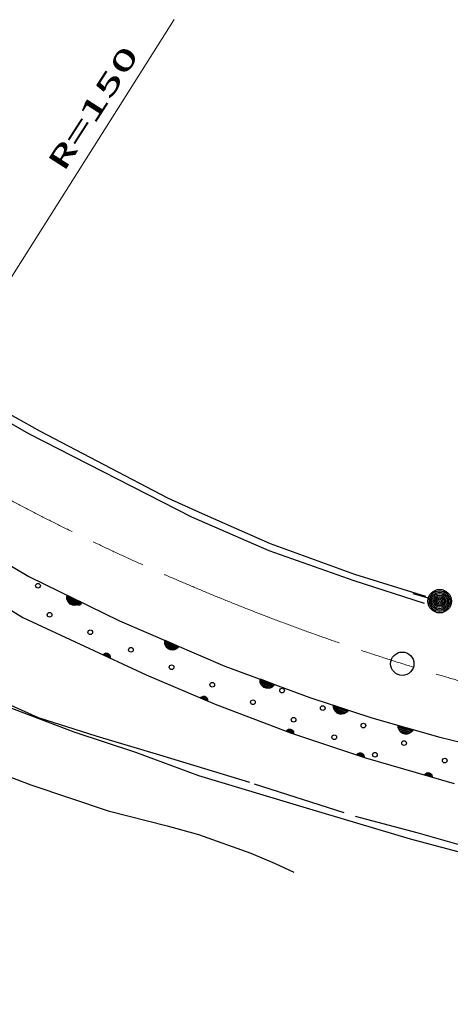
# Model space of a CAD drawing. Units: millimetres, scale not verified. Extents: x 40000 to 680000, y 20000 to 380000.
# Drawn here: x 329242 to 356774, y 241476 to 303881 of the extents above; entities that cross this region are included whole.
import ezdxf
from ezdxf.enums import TextEntityAlignment as Align

# ---------------------------------------------------------------- set-up
doc = ezdxf.new("R2010")
doc.units = ezdxf.units.MM
doc.header["$LTSCALE"] = 1000
doc.linetypes.add('CHAIN', pattern=[18.5, 12, -1.5, 3.5, -1.5])
doc.linetypes.add('DASHED', pattern=[7.5, 6, -1.5])
for name, color, linetype, lineweight in [('M-BGD', 7, 'Continuous', 25), ('M-BMK', 2, 'CHAIN', 13), ('M-BMK-SRVR', 3, 'Continuous', 25), ('M-STR-HTXT', 7, 'Continuous', 13)]:
    doc.layers.add(name, color=color, linetype=linetype, lineweight=lineweight)
doc.styles.add('ＭＳ ゴシック', font='')
doc.styles.get('ＭＳ ゴシック').set_extended_font_data('MS Gothic')

msp = doc.modelspace()

# ---------------------------------------------------------------- linework, layer by layer
at = {"layer": 'M-BGD'}
for p, q in [((325196, 280064), (329809, 277436)), ((327871, 279072), (330568, 277586)), ((329809, 277436), (340225, 272118)), ((330568, 277586), (338688, 273333)), ((315953, 276486), (329841, 268295)), ((314876, 274629), (329461, 265689)), ((338688, 273333), (340916, 272317)), ((340225, 272118), (345167, 269960)), ((340916, 272317), (345255, 270402)), ((345255, 270402), (350636, 268459)), ((345167, 269960), (350609, 268052)), ((350636, 268459), (355171, 267052)), ((329841, 268295), (335618, 265481)), ((350609, 268052), (355088, 266606)), ((332263, 266982), (332280, 267107)), ((332280, 267107), (333179, 266669)), ((355362, 266927), (354398, 267193)), ((332274, 266865), (332263, 266982)), ((332273, 266910), (333028, 266542)), ((332320, 266732), (332274, 266865)), ((333073, 266588), (332281, 266973)), ((332290, 267036), (333117, 266633)), ((332948, 266515), (332301, 266830)), ((332383, 266634), (332320, 266732)), ((332328, 266750), (332868, 266487)), ((332474, 266545), (332383, 266634)), ((332752, 266477), (332392, 266652)), ((332618, 266475), (332474, 266545)), ((332743, 266459), (332618, 266475)), ((332993, 266515), (332859, 266469)), ((333091, 266579), (332993, 266515)), ((333179, 266669), (333091, 266579)), ((332859, 266469), (332743, 266459)), ((329461, 265689), (337328, 262013)), ((335618, 265481), (342357, 262583)), ((338517, 264104), (338528, 264230)), ((338533, 263988), (338517, 264104)), ((338528, 264230), (339447, 263835)), ((338530, 264033), (339302, 263701)), ((338585, 263857), (338533, 263988)), ((339344, 263748), (338536, 264096)), ((338541, 264159), (339386, 263795)), ((334617, 263346), (334665, 263379)), ((335024, 263178), (334643, 263356)), ((334665, 263379), (334731, 263403)), ((334687, 263379), (335013, 263227)), ((334731, 263403), (334789, 263409)), ((334994, 263280), (334740, 263399)), ((334789, 263409), (334852, 263401)), ((334808, 263400), (334953, 263333)), ((334852, 263401), (334925, 263368)), ((334925, 263368), (334971, 263324)), ((339223, 263670), (338562, 263954)), ((338653, 263762), (338585, 263857)), ((338593, 263875), (339144, 263638)), ((338748, 263678), (338653, 263762)), ((339029, 263623), (338661, 263781)), ((338895, 263615), (338748, 263678)), ((339021, 263604), (338895, 263615)), ((339136, 263620), (339021, 263604)), ((339268, 263672), (339136, 263620)), ((339363, 263740), (339268, 263672)), ((339447, 263835), (339363, 263740)), ((334573, 263300), (334617, 263346)), ((335026, 263088), (334573, 263300)), ((334608, 263328), (335025, 263133)), ((334971, 263324), (335003, 263276)), ((335003, 263276), (335027, 263209)), ((335033, 263151), (335026, 263088)), ((335027, 263209), (335033, 263151)), ((342357, 262583), (347799, 260581)), ((337328, 262013), (341737, 260137)), ((344605, 261629), (344608, 261755)), ((344626, 261514), (344605, 261629)), ((344608, 261755), (345547, 261410)), ((344621, 261558), (345410, 261268)), ((345449, 261318), (344623, 261622)), ((344625, 261685), (345489, 261367)), ((344686, 261386), (344626, 261514)), ((345333, 261233), (344657, 261481)), ((344759, 261295), (344686, 261386)), ((344693, 261404), (345256, 261197)), ((344858, 261216), (344759, 261295)), ((345141, 261175), (344766, 261314)), ((345008, 261161), (344858, 261216)), ((345134, 261157), (345008, 261161)), ((345249, 261178), (345134, 261157)), ((345377, 261238), (345249, 261178)), ((345468, 261311), (345377, 261238)), ((345547, 261410), (345468, 261311)), ((327305, 260419), (332715, 258388)), ((340795, 260537), (340837, 260585)), ((341255, 260342), (340795, 260537)), ((340829, 260566), (341252, 260386)), ((340837, 260585), (340884, 260619)), ((341250, 260431), (340863, 260595)), ((340884, 260619), (340950, 260646)), ((340906, 260621), (341238, 260480)), ((340950, 260646), (341007, 260654)), ((341216, 260532), (340959, 260642)), ((341007, 260654), (341070, 260649)), ((341026, 260646), (341173, 260583)), ((341070, 260649), (341144, 260617)), ((341144, 260617), (341191, 260575)), ((341191, 260575), (341226, 260528)), ((341226, 260528), (341252, 260463)), ((341252, 260463), (341260, 260405)), ((341260, 260405), (341255, 260342)), ((347799, 260581), (351742, 259264)), ((341737, 260137), (346552, 258323)), ((349296, 259955), (349296, 260081)), ((349296, 260081), (350245, 259764)), ((349322, 259841), (349296, 259955)), ((349315, 260012), (350188, 259720)), ((350150, 259669), (349315, 259948)), ((349315, 259885), (350112, 259619)), ((349385, 259714), (349322, 259841)), ((350036, 259581), (349353, 259809)), ((349461, 259626), (349385, 259714)), ((349391, 259733), (349960, 259543)), ((349562, 259550), (349461, 259626)), ((349846, 259518), (349467, 259645)), ((350169, 259663), (350080, 259587)), ((350245, 259764), (350169, 259663)), ((349713, 259499), (349562, 259550)), ((349840, 259499), (349713, 259499)), ((349954, 259524), (349840, 259499)), ((350080, 259587), (349954, 259524)), ((351742, 259264), (356090, 258044)), ((332715, 258388), (336654, 257085)), ((346281, 258425), (346321, 258475)), ((346749, 258249), (346281, 258425)), ((346314, 258456), (346744, 258294)), ((346321, 258475), (346366, 258511)), ((346739, 258338), (346346, 258486)), ((346366, 258511), (346431, 258540)), ((346389, 258513), (346725, 258386)), ((346431, 258540), (346488, 258550)), ((346702, 258438), (346440, 258536)), ((346488, 258550), (346551, 258548)), ((346507, 258543), (346657, 258487)), ((346551, 258548), (346626, 258520)), ((346626, 258520), (346675, 258480)), ((346675, 258480), (346711, 258434)), ((346711, 258434), (346741, 258370)), ((346741, 258370), (346751, 258312)), ((353441, 258663), (353435, 258789)), ((353435, 258789), (354398, 258519)), ((353472, 258550), (353441, 258663)), ((353457, 258720), (354343, 258472)), ((354307, 258419), (353460, 258657)), ((353463, 258594), (354272, 258367)), ((353541, 258427), (353472, 258550)), ((354198, 258325), (353505, 258520)), ((353621, 258342), (353541, 258427)), ((353546, 258446), (354124, 258284)), ((354012, 258253), (353626, 258361)), ((354327, 258414), (354242, 258334)), ((354398, 258519), (354327, 258414)), ((346552, 258323), (351336, 256712)), ((346751, 258312), (346749, 258249)), ((353726, 258271), (353621, 258342)), ((353880, 258228), (353726, 258271)), ((354006, 258234), (353880, 258228)), ((354119, 258265), (354006, 258234)), ((354242, 258334), (354119, 258265)), ((356090, 258044), (364716, 255919)), ((336654, 257085), (340686, 255597)), ((350776, 256901), (350814, 256952)), ((351250, 256742), (350776, 256901)), ((350808, 256933), (351244, 256786)), ((350814, 256952), (350858, 256989)), ((351237, 256830), (350839, 256964)), ((350858, 256989), (350922, 257021)), ((350880, 256992), (351222, 256878)), ((350922, 257021), (350979, 257033)), ((351197, 256928), (350931, 257018)), ((350979, 257033), (351042, 257033)), ((350998, 257027), (351149, 256976)), ((351042, 257033), (351118, 257008)), ((351118, 257008), (351168, 256969)), ((351168, 256969), (351206, 256925)), ((351206, 256925), (351237, 256862)), ((351237, 256862), (351250, 256805)), ((351250, 256805), (351250, 256742)), ((351336, 256712), (357007, 255086)), ((326187, 256435), (329959, 254996)), ((340686, 255597), (347553, 253535)), ((355117, 255628), (355153, 255680)), ((355598, 255490), (355117, 255628)), ((355147, 255661), (355590, 255534)), ((355153, 255680), (355196, 255720)), ((355581, 255578), (355178, 255694)), ((355196, 255720), (355257, 255754)), ((355217, 255724), (355564, 255625)), ((355257, 255754), (355314, 255769)), ((355536, 255674), (355267, 255751)), ((355314, 255769), (355377, 255772)), ((355333, 255764), (355487, 255720)), ((355377, 255772), (355454, 255750)), ((355454, 255750), (355506, 255714)), ((355506, 255714), (355546, 255672)), ((355546, 255672), (355580, 255610)), ((355580, 255610), (355595, 255553)), ((355595, 255553), (355598, 255490)), ((329959, 254996), (334905, 253338)), ((347553, 253535), (354190, 251550)), ((334905, 253338), (338677, 252370)), ((338677, 252370), (340686, 251824)), ((340686, 251824), (344011, 250628)), ((354190, 251550), (360127, 249969)), ((344011, 250628), (345573, 249968)), ((345573, 249968), (346768, 249409))]:
    msp.add_line(p, q, dxfattribs=at)
at = {"layer": 'M-BGD', "linetype": 'DASHED'}
for p, q in [((327762, 260488), (330439, 259288)), ((330439, 259288), (334112, 258116)), ((334112, 258116), (338190, 256915)), ((338190, 256915), (344239, 255063)), ((344239, 255063), (350693, 252987)), ((350693, 252987), (354620, 251952)), ((354620, 251952), (360835, 250154))]:
    msp.add_line(p, q, dxfattribs=at)
at = {"layer": 'M-BGD'}
for centre, radius in [((330421, 267716), 150), ((356085, 266727), 750), ((356085, 266727), 660), ((356085, 266727), 570), ((356085, 266727), 480), ((356085, 266727), 390), ((333020, 266599), 150), ((356085, 266727), 300), ((356085, 266727), 210), ((356085, 266727), 120), ((356085, 266727), 30), ((331162, 265858), 150), ((333760, 264741), 150), ((336359, 263623), 150), ((338957, 262506), 150), ((341555, 261388), 150), ((346012, 261011), 150), ((344154, 260271), 150), ((348610, 259894), 150), ((346752, 259153), 150), ((351209, 258776), 150), ((349351, 258036), 150), ((353807, 257659), 150), ((351949, 256918), 150), ((356406, 256541), 150)]:
    msp.add_circle(centre, radius, dxfattribs=at)
at = {"layer": 'M-BMK'}
msp.add_arc((398686, 405835), 150008, 239.27664, 257.22586, dxfattribs=at)
at = {"layer": 'M-BMK-SRVR'}
msp.add_circle((353696, 262733), 745, dxfattribs=at)
at = {"layer": 'M-STR-HTXT'}
msp.add_line((322048, 276882), (339120, 303881), dxfattribs=at)
msp.add_arc((366696, 380638), 150008, 239.39764, 259.49258, dxfattribs=at)

# ---------------------------------------------------------------- texts
at = {"layer": 'M-STR-HTXT', "style": 'ＭＳ ゴシック', "width": 2}
msp.add_text('R=150', height=1320, rotation=57.3, dxfattribs=at).set_placement((332425, 293912), align=Align.BOTTOM_LEFT)

doc.saveas('drawing.dxf')
